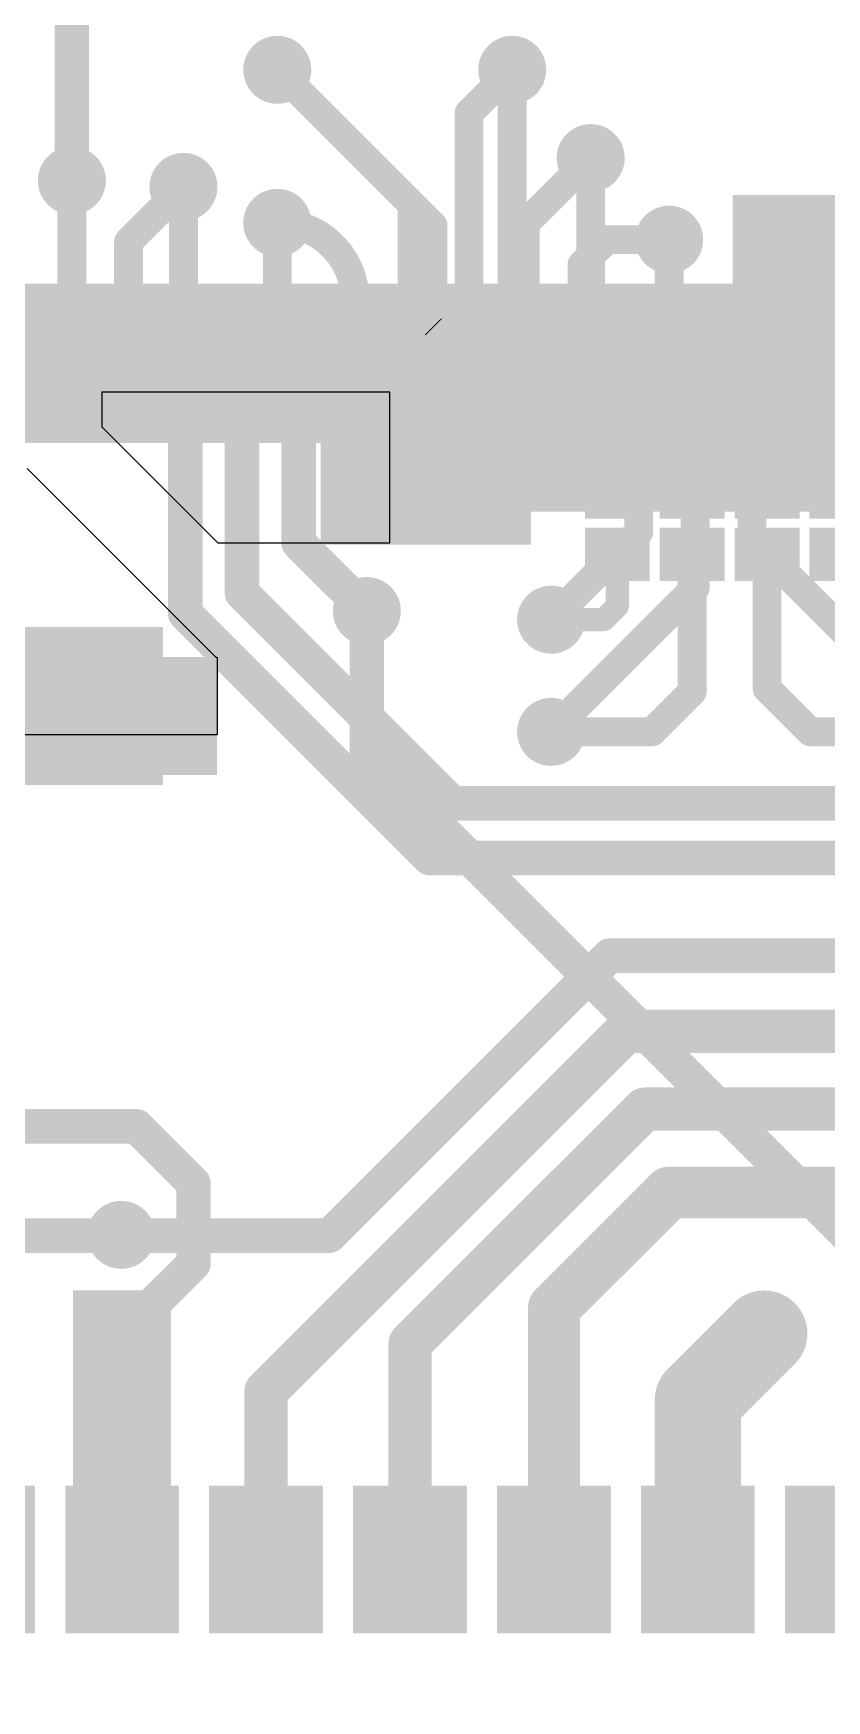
# Model space of a CAD drawing. Header units: millimetres. Extents: x -35.7 to 33.3, y -3.2 to 68.2.
# Drawn here: x -2.69 to 4.31, y 9.49 to 24.2 of the extents above; entities that cross this region are included whole.
import ezdxf

# ---------------------------------------------------------------- set-up
doc = ezdxf.new("R2010")
doc.units = ezdxf.units.MM
for name, color, linetype in [('BottomLayer', 5, 'Continuous'), ('BottomPaste', 16, 'Continuous'), ('BottomSolder', 6, 'Continuous'), ('Mechanical2', 216, 'Continuous'), ('TopLayer', 1, 'Continuous'), ('TopPaste', 8, 'Continuous'), ('TopSolder', 216, 'Continuous'), ('ViaHoleLayer', 16, 'Continuous')]:
    doc.layers.add(name, color=color, linetype=linetype)

# ---------------------------------------------------------------- blocks, each defined once
blk = doc.blocks.new('LQFP_100_23')
at = {"layer": 'TopLayer'}
for points in [[(-2.35000038, -7.14999967), (-2.35000038, -8.34999981), (-2.64999978, -8.34999981), (-2.64999978, -7.14999967)], [(-1.85000138, -7.14999967), (-1.85000138, -8.34999981), (-2.15000078, -8.34999981), (-2.15000078, -7.14999967)], [(-1.34999984, -7.14999967), (-1.34999984, -8.34999981), (-1.64999924, -8.34999981), (-1.64999924, -7.14999967)], [(-0.8500008399999999, -7.14999967), (-0.8500008400000001, -8.34999981), (-1.15000024, -8.34999981), (-1.15000024, -7.14999967)], [(-0.3500018399999998, -7.14999967), (-0.3500018400000001, -8.34999981), (-0.65000124, -8.34999981), (-0.6500012399999998, -7.14999967)], [(0.1499997000000001, -7.14999967), (0.1499996999999999, -8.34999981), (-0.1499997000000001, -8.34999981), (-0.1499996999999999, -7.14999967)], [(0.6499987000000002, -7.14999967), (0.6499986999999998, -8.34999981), (0.3499992999999998, -8.34999981), (0.3499993000000001, -7.14999967)], [(1.15000024, -7.14999967), (1.15000024, -8.34999981), (0.8500008399999999, -8.34999981), (0.8500008400000001, -7.14999967)], [(1.64999924, -7.14999967), (1.64999924, -8.34999981), (1.34999984, -8.34999981), (1.34999984, -7.14999967)], [(2.14999824, -7.14999967), (2.14999824, -8.34999981), (1.84999884, -8.34999981), (1.84999884, -7.14999967)], [(2.64999978, -7.14999967), (2.64999978, -8.34999981), (2.35000038, -8.34999981), (2.35000038, -7.14999967)], [(3.14999878, -7.14999967), (3.14999878, -8.34999981), (2.84999938, -8.34999981), (2.84999938, -7.14999967)], [(3.65000032, -7.14999967), (3.65000032, -8.34999981), (3.35000092, -8.34999981), (3.35000092, -7.14999967)], [(4.14999932, -7.14999967), (4.14999932, -8.34999981), (3.84999992, -8.34999981), (3.84999992, -7.14999967)]]:
    blk.add_hatch(color=1, dxfattribs=at).paths.add_polyline_path(points)
at = {"layer": 'TopPaste'}
for points in [[(-2.35000038, -7.14999967), (-2.35000038, -8.34999981), (-2.64999978, -8.34999981), (-2.64999978, -7.14999967)], [(-1.85000138, -7.14999967), (-1.85000138, -8.34999981), (-2.15000078, -8.34999981), (-2.15000078, -7.14999967)], [(-1.34999984, -7.14999967), (-1.34999984, -8.34999981), (-1.64999924, -8.34999981), (-1.64999924, -7.14999967)], [(-0.8500008399999999, -7.14999967), (-0.8500008400000001, -8.34999981), (-1.15000024, -8.34999981), (-1.15000024, -7.14999967)], [(-0.3500018399999998, -7.14999967), (-0.3500018400000001, -8.34999981), (-0.65000124, -8.34999981), (-0.6500012399999998, -7.14999967)], [(0.1499997000000001, -7.14999967), (0.1499996999999999, -8.34999981), (-0.1499997000000001, -8.34999981), (-0.1499996999999999, -7.14999967)], [(0.6499987000000002, -7.14999967), (0.6499986999999998, -8.34999981), (0.3499992999999998, -8.34999981), (0.3499993000000001, -7.14999967)], [(1.15000024, -7.14999967), (1.15000024, -8.34999981), (0.8500008399999999, -8.34999981), (0.8500008400000001, -7.14999967)], [(1.64999924, -7.14999967), (1.64999924, -8.34999981), (1.34999984, -8.34999981), (1.34999984, -7.14999967)], [(2.14999824, -7.14999967), (2.14999824, -8.34999981), (1.84999884, -8.34999981), (1.84999884, -7.14999967)], [(2.64999978, -7.14999967), (2.64999978, -8.34999981), (2.35000038, -8.34999981), (2.35000038, -7.14999967)], [(3.14999878, -7.14999967), (3.14999878, -8.34999981), (2.84999938, -8.34999981), (2.84999938, -7.14999967)], [(3.65000032, -7.14999967), (3.65000032, -8.34999981), (3.35000092, -8.34999981), (3.35000092, -7.14999967)], [(4.14999932, -7.14999967), (4.14999932, -8.34999981), (3.84999992, -8.34999981), (3.84999992, -7.14999967)]]:
    blk.add_hatch(color=8, dxfattribs=at).paths.add_polyline_path(points)
at = {"layer": 'TopSolder'}
for points in [[(-2.74840192, -7.048399669999999), (-2.74840192, -8.45159981), (-3.25160132, -8.45159981), (-3.25160132, -7.048399669999999)], [(-2.24840038, -7.048399669999999), (-2.24840038, -8.45159981), (-2.75159978, -8.45159981), (-2.75159978, -7.048399669999999)], [(-1.74840138, -7.048399669999999), (-1.74840138, -8.45159981), (-2.25160078, -8.45159981), (-2.25160078, -7.048399669999999)], [(-1.24839984, -7.048399669999999), (-1.24839984, -8.45159981), (-1.75159924, -8.45159981), (-1.75159924, -7.048399669999999)], [(-0.7484008399999998, -7.048399669999999), (-0.7484008400000002, -8.45159981), (-1.25160024, -8.45159981), (-1.25160024, -7.048399669999999)], [(-0.2484018399999999, -7.048399669999999), (-0.2484018400000001, -8.45159981), (-0.7516012400000001, -8.45159981), (-0.7516012399999998, -7.048399669999999)], [(0.2515997000000001, -7.048399669999999), (0.2515996999999999, -8.45159981), (-0.2515997000000001, -8.45159981), (-0.2515996999999999, -7.048399669999999)], [(0.7515987000000001, -7.048399669999999), (0.7515986999999998, -8.45159981), (0.2483992999999999, -8.45159981), (0.2483993000000001, -7.048399669999999)], [(1.25160024, -7.048399669999999), (1.25160024, -8.45159981), (0.7484008399999998, -8.45159981), (0.7484008400000002, -7.048399669999999)], [(1.75159924, -7.048399669999999), (1.75159924, -8.45159981), (1.24839984, -8.45159981), (1.24839984, -7.048399669999999)], [(2.25159824, -7.048399669999999), (2.25159824, -8.45159981), (1.74839884, -8.45159981), (1.74839884, -7.048399669999999)], [(2.75159978, -7.048399669999999), (2.75159978, -8.45159981), (2.24840038, -8.45159981), (2.24840038, -7.048399669999999)], [(3.25159878, -7.048399669999999), (3.25159878, -8.45159981), (2.74839938, -8.45159981), (2.74839938, -7.048399669999999)], [(3.75160032, -7.048399669999999), (3.75160032, -8.45159981), (3.24840092, -8.45159981), (3.24840092, -7.048399669999999)], [(4.25159932, -7.048399669999999), (4.25159932, -8.45159981), (3.74839992, -8.45159981), (3.74839992, -7.048399669999999)]]:
    blk.add_hatch(color=216, dxfattribs=at).paths.add_polyline_path(points)
blk = doc.blocks.new('CAP_CASE_A_B_25')
at = {"layer": 'BottomLayer'}
for points in [[(-1.88499877, 0.5950000799999999), (-0.82499835, 0.5950000799999999), (-0.82499835, -0.5950000799999999), (-1.88499877, -0.5950000799999999)], [(-1.88499877, 0.5950000799999999), (-0.82499835, 0.5950000799999999), (-0.82499835, -0.5950000799999999), (-1.88499877, -0.5950000799999999)], [(0.8250008899999999, 0.5950000799999999), (1.88500131, 0.5950000799999999), (1.88500131, -0.5950000799999999), (0.8250008899999999, -0.5950000799999999)]]:
    blk.add_hatch(color=5, dxfattribs=at).paths.add_polyline_path(points)
at = {"layer": 'BottomPaste'}
for points in [[(-1.88499877, 0.5950000799999999), (-0.82499835, 0.5950000799999999), (-0.82499835, -0.5950000799999999), (-1.88499877, -0.5950000799999999)], [(-1.88499877, 0.5950000799999999), (-0.82499835, 0.5950000799999999), (-0.82499835, -0.5950000799999999), (-1.88499877, -0.5950000799999999)], [(0.8250008899999999, 0.5950000799999999), (1.88500131, 0.5950000799999999), (1.88500131, -0.5950000799999999), (0.8250008899999999, -0.5950000799999999)]]:
    blk.add_hatch(color=16, dxfattribs=at).paths.add_polyline_path(points)
at = {"layer": 'BottomSolder'}
for points in [[(-1.98659877, 0.69660008), (-0.72339835, 0.69660008), (-0.72339835, -0.69660008), (-1.98659877, -0.69660008)], [(-1.98659877, 0.69660008), (-0.72339835, 0.69660008), (-0.72339835, -0.69660008), (-1.98659877, -0.69660008)], [(0.72340089, 0.69660008), (1.98660131, 0.69660008), (1.98660131, -0.69660008), (0.72340089, -0.69660008)]]:
    blk.add_hatch(color=6, dxfattribs=at).paths.add_polyline_path(points)
blk = doc.blocks.new('R___0201_B_31')
at = {"layer": 'BottomLayer'}
for points in [[(-0.40999791, 0.18499963), (-0.13999845, 0.18499963), (-0.13999845, -0.18499963), (-0.40999791, -0.18499963)], [(0.14000099, 0.18499963), (0.41000045, 0.18499963), (0.41000045, -0.18499963), (0.14000099, -0.18499963)]]:
    blk.add_hatch(color=5, dxfattribs=at).paths.add_polyline_path(points)
at = {"layer": 'BottomPaste'}
for points in [[(-0.40999791, 0.18499963), (-0.13999845, 0.18499963), (-0.13999845, -0.18499963), (-0.40999791, -0.18499963)], [(0.14000099, 0.18499963), (0.41000045, 0.18499963), (0.41000045, -0.18499963), (0.14000099, -0.18499963)]]:
    blk.add_hatch(color=16, dxfattribs=at).paths.add_polyline_path(points)
at = {"layer": 'BottomSolder'}
for points in [[(-0.51159791, 0.28659963), (-0.03839845, 0.28659963), (-0.03839845, -0.28659963), (-0.51159791, -0.28659963)], [(0.03840099, 0.28659963), (0.51160045, 0.28659963), (0.51160045, -0.28659963), (0.03840099, -0.28659963)]]:
    blk.add_hatch(color=6, dxfattribs=at).paths.add_polyline_path(points)
blk = doc.blocks.new('R___0201_B_33')
at = {"layer": 'BottomLayer'}
for points in [[(-0.40999791, 0.18499963), (-0.13999845, 0.18499963), (-0.13999845, -0.18499963), (-0.40999791, -0.18499963)], [(0.14000099, 0.18499963), (0.41000045, 0.18499963), (0.41000045, -0.18499963), (0.14000099, -0.18499963)]]:
    blk.add_hatch(color=5, dxfattribs=at).paths.add_polyline_path(points)
at = {"layer": 'BottomPaste'}
for points in [[(-0.40999791, 0.18499963), (-0.13999845, 0.18499963), (-0.13999845, -0.18499963), (-0.40999791, -0.18499963)], [(0.14000099, 0.18499963), (0.41000045, 0.18499963), (0.41000045, -0.18499963), (0.14000099, -0.18499963)]]:
    blk.add_hatch(color=16, dxfattribs=at).paths.add_polyline_path(points)
at = {"layer": 'BottomSolder'}
for points in [[(-0.51159791, 0.28659963), (-0.03839845, 0.28659963), (-0.03839845, -0.28659963), (-0.51159791, -0.28659963)], [(0.03840099, 0.28659963), (0.51160045, 0.28659963), (0.51160045, -0.28659963), (0.03840099, -0.28659963)]]:
    blk.add_hatch(color=6, dxfattribs=at).paths.add_polyline_path(points)
blk = doc.blocks.new('R___0201_B_35')
at = {"layer": 'BottomLayer'}
for points in [[(-0.40999791, 0.18499963), (-0.13999845, 0.18499963), (-0.13999845, -0.18499963), (-0.40999791, -0.18499963)], [(0.14000099, 0.18499963), (0.41000045, 0.18499963), (0.41000045, -0.18499963), (0.14000099, -0.18499963)]]:
    blk.add_hatch(color=5, dxfattribs=at).paths.add_polyline_path(points)
at = {"layer": 'BottomPaste'}
for points in [[(-0.40999791, 0.18499963), (-0.13999845, 0.18499963), (-0.13999845, -0.18499963), (-0.40999791, -0.18499963)], [(0.14000099, 0.18499963), (0.41000045, 0.18499963), (0.41000045, -0.18499963), (0.14000099, -0.18499963)]]:
    blk.add_hatch(color=16, dxfattribs=at).paths.add_polyline_path(points)
at = {"layer": 'BottomSolder'}
for points in [[(-0.51159791, 0.28659963), (-0.03839845, 0.28659963), (-0.03839845, -0.28659963), (-0.51159791, -0.28659963)], [(0.03840099, 0.28659963), (0.51160045, 0.28659963), (0.51160045, -0.28659963), (0.03840099, -0.28659963)]]:
    blk.add_hatch(color=6, dxfattribs=at).paths.add_polyline_path(points)
blk = doc.blocks.new('R___0201_B_36')
at = {"layer": 'BottomLayer'}
for points in [[(-0.40999791, 0.18499963), (-0.13999845, 0.18499963), (-0.13999845, -0.18499963), (-0.40999791, -0.18499963)], [(0.14000099, 0.18499963), (0.41000045, 0.18499963), (0.41000045, -0.18499963), (0.14000099, -0.18499963)]]:
    blk.add_hatch(color=5, dxfattribs=at).paths.add_polyline_path(points)
at = {"layer": 'BottomPaste'}
for points in [[(-0.40999791, 0.18499963), (-0.13999845, 0.18499963), (-0.13999845, -0.18499963), (-0.40999791, -0.18499963)], [(0.14000099, 0.18499963), (0.41000045, 0.18499963), (0.41000045, -0.18499963), (0.14000099, -0.18499963)]]:
    blk.add_hatch(color=16, dxfattribs=at).paths.add_polyline_path(points)
at = {"layer": 'BottomSolder'}
for points in [[(-0.51159791, 0.28659963), (-0.03839845, 0.28659963), (-0.03839845, -0.28659963), (-0.51159791, -0.28659963)], [(0.03840099, 0.28659963), (0.51160045, 0.28659963), (0.51160045, -0.28659963), (0.03840099, -0.28659963)]]:
    blk.add_hatch(color=6, dxfattribs=at).paths.add_polyline_path(points)
blk = doc.blocks.new('R___0201_B_37')
at = {"layer": 'BottomLayer'}
for points in [[(-0.40999791, 0.18499963), (-0.13999845, 0.18499963), (-0.13999845, -0.18499963), (-0.40999791, -0.18499963)], [(0.14000099, 0.18499963), (0.41000045, 0.18499963), (0.41000045, -0.18499963), (0.14000099, -0.18499963)]]:
    blk.add_hatch(color=5, dxfattribs=at).paths.add_polyline_path(points)
at = {"layer": 'BottomPaste'}
for points in [[(-0.40999791, 0.18499963), (-0.13999845, 0.18499963), (-0.13999845, -0.18499963), (-0.40999791, -0.18499963)], [(0.14000099, 0.18499963), (0.41000045, 0.18499963), (0.41000045, -0.18499963), (0.14000099, -0.18499963)]]:
    blk.add_hatch(color=16, dxfattribs=at).paths.add_polyline_path(points)
at = {"layer": 'BottomSolder'}
for points in [[(-0.51159791, 0.28659963), (-0.03839845, 0.28659963), (-0.03839845, -0.28659963), (-0.51159791, -0.28659963)], [(0.03840099, 0.28659963), (0.51160045, 0.28659963), (0.51160045, -0.28659963), (0.03840099, -0.28659963)]]:
    blk.add_hatch(color=6, dxfattribs=at).paths.add_polyline_path(points)
blk = doc.blocks.new('R___0201_B_39')
at = {"layer": 'BottomLayer'}
for points in [[(-0.40999791, 0.18499963), (-0.13999845, 0.18499963), (-0.13999845, -0.18499963), (-0.40999791, -0.18499963)], [(0.14000099, 0.18499963), (0.41000045, 0.18499963), (0.41000045, -0.18499963), (0.14000099, -0.18499963)]]:
    blk.add_hatch(color=5, dxfattribs=at).paths.add_polyline_path(points)
at = {"layer": 'BottomPaste'}
for points in [[(-0.40999791, 0.18499963), (-0.13999845, 0.18499963), (-0.13999845, -0.18499963), (-0.40999791, -0.18499963)], [(0.14000099, 0.18499963), (0.41000045, 0.18499963), (0.41000045, -0.18499963), (0.14000099, -0.18499963)]]:
    blk.add_hatch(color=16, dxfattribs=at).paths.add_polyline_path(points)
at = {"layer": 'BottomSolder'}
for points in [[(-0.51159791, 0.28659963), (-0.03839845, 0.28659963), (-0.03839845, -0.28659963), (-0.51159791, -0.28659963)], [(0.03840099, 0.28659963), (0.51160045, 0.28659963), (0.51160045, -0.28659963), (0.03840099, -0.28659963)]]:
    blk.add_hatch(color=6, dxfattribs=at).paths.add_polyline_path(points)
blk = doc.blocks.new('R___0201_B_40')
at = {"layer": 'BottomLayer'}
for points in [[(-0.40999791, 0.18499963), (-0.13999845, 0.18499963), (-0.13999845, -0.18499963), (-0.40999791, -0.18499963)], [(0.14000099, 0.18499963), (0.41000045, 0.18499963), (0.41000045, -0.18499963), (0.14000099, -0.18499963)]]:
    blk.add_hatch(color=5, dxfattribs=at).paths.add_polyline_path(points)
at = {"layer": 'BottomPaste'}
for points in [[(-0.40999791, 0.18499963), (-0.13999845, 0.18499963), (-0.13999845, -0.18499963), (-0.40999791, -0.18499963)], [(0.14000099, 0.18499963), (0.41000045, 0.18499963), (0.41000045, -0.18499963), (0.14000099, -0.18499963)]]:
    blk.add_hatch(color=16, dxfattribs=at).paths.add_polyline_path(points)
at = {"layer": 'BottomSolder'}
for points in [[(-0.51159791, 0.28659963), (-0.03839845, 0.28659963), (-0.03839845, -0.28659963), (-0.51159791, -0.28659963)], [(0.03840099, 0.28659963), (0.51160045, 0.28659963), (0.51160045, -0.28659963), (0.03840099, -0.28659963)]]:
    blk.add_hatch(color=6, dxfattribs=at).paths.add_polyline_path(points)
blk = doc.blocks.new('R___0201_B_42')
at = {"layer": 'BottomLayer'}
for points in [[(-0.40999791, 0.18499963), (-0.13999845, 0.18499963), (-0.13999845, -0.18499963), (-0.40999791, -0.18499963)], [(0.14000099, 0.18499963), (0.41000045, 0.18499963), (0.41000045, -0.18499963), (0.14000099, -0.18499963)]]:
    blk.add_hatch(color=5, dxfattribs=at).paths.add_polyline_path(points)
at = {"layer": 'BottomPaste'}
for points in [[(-0.40999791, 0.18499963), (-0.13999845, 0.18499963), (-0.13999845, -0.18499963), (-0.40999791, -0.18499963)], [(0.14000099, 0.18499963), (0.41000045, 0.18499963), (0.41000045, -0.18499963), (0.14000099, -0.18499963)]]:
    blk.add_hatch(color=16, dxfattribs=at).paths.add_polyline_path(points)
at = {"layer": 'BottomSolder'}
for points in [[(-0.51159791, 0.28659963), (-0.03839845, 0.28659963), (-0.03839845, -0.28659963), (-0.51159791, -0.28659963)], [(0.03840099, 0.28659963), (0.51160045, 0.28659963), (0.51160045, -0.28659963), (0.03840099, -0.28659963)]]:
    blk.add_hatch(color=6, dxfattribs=at).paths.add_polyline_path(points)
blk = doc.blocks.new('R___0201_B_44')
at = {"layer": 'BottomLayer'}
for points in [[(-0.40999791, 0.18499963), (-0.13999845, 0.18499963), (-0.13999845, -0.18499963), (-0.40999791, -0.18499963)], [(0.14000099, 0.18499963), (0.41000045, 0.18499963), (0.41000045, -0.18499963), (0.14000099, -0.18499963)]]:
    blk.add_hatch(color=5, dxfattribs=at).paths.add_polyline_path(points)
at = {"layer": 'BottomPaste'}
for points in [[(-0.40999791, 0.18499963), (-0.13999845, 0.18499963), (-0.13999845, -0.18499963), (-0.40999791, -0.18499963)], [(0.14000099, 0.18499963), (0.41000045, 0.18499963), (0.41000045, -0.18499963), (0.14000099, -0.18499963)]]:
    blk.add_hatch(color=16, dxfattribs=at).paths.add_polyline_path(points)
at = {"layer": 'BottomSolder'}
for points in [[(-0.51159791, 0.28659963), (-0.03839845, 0.28659963), (-0.03839845, -0.28659963), (-0.51159791, -0.28659963)], [(0.03840099, 0.28659963), (0.51160045, 0.28659963), (0.51160045, -0.28659963), (0.03840099, -0.28659963)]]:
    blk.add_hatch(color=6, dxfattribs=at).paths.add_polyline_path(points)
blk = doc.blocks.new('R___0201_B_60')
at = {"layer": 'BottomLayer'}
for points in [[(-0.40999791, 0.18499963), (-0.13999845, 0.18499963), (-0.13999845, -0.18499963), (-0.40999791, -0.18499963)], [(0.14000099, 0.18499963), (0.41000045, 0.18499963), (0.41000045, -0.18499963), (0.14000099, -0.18499963)]]:
    blk.add_hatch(color=5, dxfattribs=at).paths.add_polyline_path(points)
at = {"layer": 'BottomPaste'}
for points in [[(-0.40999791, 0.18499963), (-0.13999845, 0.18499963), (-0.13999845, -0.18499963), (-0.40999791, -0.18499963)], [(0.14000099, 0.18499963), (0.41000045, 0.18499963), (0.41000045, -0.18499963), (0.14000099, -0.18499963)]]:
    blk.add_hatch(color=16, dxfattribs=at).paths.add_polyline_path(points)
at = {"layer": 'BottomSolder'}
for points in [[(-0.51159791, 0.28659963), (-0.03839845, 0.28659963), (-0.03839845, -0.28659963), (-0.51159791, -0.28659963)], [(0.03840099, 0.28659963), (0.51160045, 0.28659963), (0.51160045, -0.28659963), (0.03840099, -0.28659963)]]:
    blk.add_hatch(color=6, dxfattribs=at).paths.add_polyline_path(points)
blk = doc.blocks.new('M55_6012642R_63')
at = {"layer": 'TopLayer'}
for points in [[(-1.66999793, 3.29999975), (-0.86999699, 3.29999975), (-0.86999699, 2.19999941), (-1.66999793, 2.19999941)], [(-0.39999793, 3.29999975), (0.4000030099999999, 3.29999975), (0.4000030099999999, 2.19999941), (-0.39999793, 2.19999941)], [(0.87000207, 3.29999975), (1.67000301, 3.29999975), (1.67000301, 2.19999941), (0.87000207, 2.19999941)], [(2.14000207, 3.29999975), (2.94000301, 3.29999975), (2.94000301, 2.19999941), (2.14000207, 2.19999941)], [(3.41000207, 3.29999975), (4.21000301, 3.29999975), (4.21000301, 2.19999941), (3.41000207, 2.19999941)], [(4.68000207, 3.29999975), (5.48000301, 3.29999975), (5.48000301, 2.19999941), (4.68000207, 2.19999941)]]:
    blk.add_hatch(color=1, dxfattribs=at).paths.add_polyline_path(points)
at = {"layer": 'TopPaste'}
for points in [[(-1.66999793, 3.29999975), (-0.86999699, 3.29999975), (-0.86999699, 2.19999941), (-1.66999793, 2.19999941)], [(-0.39999793, 3.29999975), (0.4000030099999999, 3.29999975), (0.4000030099999999, 2.19999941), (-0.39999793, 2.19999941)], [(0.87000207, 3.29999975), (1.67000301, 3.29999975), (1.67000301, 2.19999941), (0.87000207, 2.19999941)], [(2.14000207, 3.29999975), (2.94000301, 3.29999975), (2.94000301, 2.19999941), (2.14000207, 2.19999941)], [(3.41000207, 3.29999975), (4.21000301, 3.29999975), (4.21000301, 2.19999941), (3.41000207, 2.19999941)], [(4.68000207, 3.29999975), (5.48000301, 3.29999975), (5.48000301, 2.19999941), (4.68000207, 2.19999941)]]:
    blk.add_hatch(color=8, dxfattribs=at).paths.add_polyline_path(points)
at = {"layer": 'TopSolder'}
for points in [[(-3.04159793, 3.401599749999999), (-2.03839699, 3.401599749999999), (-2.03839699, 2.09839941), (-3.04159793, 2.09839941)], [(-1.77159793, 3.401599749999999), (-0.76839699, 3.401599749999999), (-0.76839699, 2.09839941), (-1.77159793, 2.09839941)], [(-0.50159793, 3.401599749999999), (0.50160301, 3.401599749999999), (0.50160301, 2.09839941), (-0.50159793, 2.09839941)], [(0.7684020699999999, 3.401599749999999), (1.77160301, 3.401599749999999), (1.77160301, 2.09839941), (0.7684020699999999, 2.09839941)], [(2.03840207, 3.401599749999999), (3.04160301, 3.401599749999999), (3.04160301, 2.09839941), (2.03840207, 2.09839941)], [(3.30840207, 3.401599749999999), (4.31160301, 3.401599749999999), (4.31160301, 2.09839941), (3.30840207, 2.09839941)], [(4.57840207, 3.401599749999999), (5.581603009999999, 3.401599749999999), (5.581603009999999, 2.09839941), (4.57840207, 2.09839941)]]:
    blk.add_hatch(color=216, dxfattribs=at).paths.add_polyline_path(points)
blk = doc.blocks.new('C___0603_B_100')
at = {"layer": 'BottomLayer'}
for points in [[(-1.143, -0.4445), (-1.143, 0.4445), (-0.3809999999999999, 0.4445), (-0.3809999999999999, -0.4445)], [(0.3809999999999999, -0.4445), (0.3809999999999999, 0.4445), (1.143, 0.4445), (1.143, -0.4445)]]:
    blk.add_hatch(color=5, dxfattribs=at).paths.add_polyline_path(points)
at = {"layer": 'BottomPaste'}
for points in [[(-1.143, -0.4445), (-1.143, 0.4445), (-0.3809999999999999, 0.4445), (-0.3809999999999999, -0.4445)], [(0.3809999999999999, -0.4445), (0.3809999999999999, 0.4445), (1.143, 0.4445), (1.143, -0.4445)]]:
    blk.add_hatch(color=16, dxfattribs=at).paths.add_polyline_path(points)
at = {"layer": 'BottomSolder'}
for points in [[(-1.20299988, -0.50449988), (-1.20299988, 0.50449988), (-0.3210001199999999, 0.50449988), (-0.3210001199999999, -0.50449988)], [(0.3210001199999999, -0.50449988), (0.3210001199999999, 0.50449988), (1.20299988, 0.50449988), (1.20299988, -0.50449988)]]:
    blk.add_hatch(color=6, dxfattribs=at).paths.add_polyline_path(points)

msp = doc.modelspace()

# ---------------------------------------------------------------- hatches: boundary and pattern name
at = {"layer": 'BottomLayer'}
h = msp.add_hatch(color=5, dxfattribs=at)
edge = h.paths.add_edge_path()
edge.add_arc((-0.5357393399999999, 23.876), 0.2999994, 0, 360)
h = msp.add_hatch(color=5, dxfattribs=at)
edge = h.paths.add_edge_path()
edge.add_arc((1.5367, 23.876), 0.2999994, 0, 360)
h = msp.add_hatch(color=5, dxfattribs=at)
edge = h.paths.add_edge_path()
edge.add_arc((2.22885, 23.0973503), 0.2999994, 0, 360)
h = msp.add_hatch(color=5, dxfattribs=at)
edge = h.paths.add_edge_path()
edge.add_arc((-2.34760008, 22.8988112), 0.2999994, 0, 360)
h = msp.add_hatch(color=5, dxfattribs=at)
edge = h.paths.add_edge_path()
edge.add_arc((-1.3633704, 22.84324362), 0.2999994, 0, 360)
h = msp.add_hatch(color=5, dxfattribs=at)
edge = h.paths.add_edge_path()
edge.add_arc((-0.5357393399999999, 22.5258884), 0.2999994, 0, 360)
h = msp.add_hatch(color=5, dxfattribs=at)
edge = h.paths.add_edge_path()
edge.add_arc((2.921, 22.3774), 0.2999994, 0, 360)
for points in [[(4.8006, 19.9778112), (4.8006, 22.7718112), (3.4798, 22.7718112), (3.4798, 19.9778112)], [(-2.0828, 20.7264), (4.1148, 20.7264), (4.1148, 21.17601048), (-2.0828, 21.17601048)], [(-0.1524, 19.9778112), (3.8862, 19.9778112), (3.8862, 20.8788), (-0.1524, 20.8788)], [(-0.1524, 19.685), (1.7018, 19.685), (1.7018, 20.3454), (-0.1524, 20.3454)], [(-1.0668, 17.653), (-1.0668, 18.6944), (-3.759199999999999, 18.6944), (-3.759199999999999, 17.653)]]:
    msp.add_hatch(color=5, dxfattribs=at).paths.add_polyline_path(points)
h = msp.add_hatch(color=5, dxfattribs=at)
edge = h.paths.add_edge_path()
edge.add_arc((3.8862, 22.3774), 0.2999994, 0, 360)
h = msp.add_hatch(color=5, dxfattribs=at)
edge = h.paths.add_edge_path()
edge.add_arc((0.3556, 20.20854988), 0.2999994, 0, 360)
h = msp.add_hatch(color=5, dxfattribs=at)
edge = h.paths.add_edge_path()
edge.add_arc((1.31295648, 20.20854988), 0.2999994, 0, 360)
h = msp.add_hatch(color=5, dxfattribs=at)
edge = h.paths.add_edge_path()
edge.add_arc((0.254, 19.1008), 0.2999994, 0, 360)
h = msp.add_hatch(color=5, dxfattribs=at)
edge = h.paths.add_edge_path()
edge.add_arc((1.8796, 19.0246), 0.2999994, 0, 360)
h = msp.add_hatch(color=5, dxfattribs=at)
edge = h.paths.add_edge_path()
edge.add_arc((-1.397, 18.1864), 0.2999994, 0, 360)
h = msp.add_hatch(color=5, dxfattribs=at)
edge = h.paths.add_edge_path()
edge.add_arc((1.8796, 18.0344572), 0.2999994, 0, 360)
h = msp.add_hatch(color=5, dxfattribs=at)
edge = h.paths.add_edge_path()
edge.add_arc((-1.91251332, 13.59651332), 0.2999994, 0, 360)
h = msp.add_hatch(color=5, dxfattribs=at)
edge = h.paths.add_edge_path()
edge.add_arc((-1.88599572, 12.73179572), 0.2999994, 0, 360)
h = msp.add_hatch(color=5, dxfattribs=at)
edge = h.paths.add_edge_path()
edge.add_arc((3.759199999999999, 12.7254), 0.2999994, 0, 360)
at = {"layer": 'TopLayer'}
h = msp.add_hatch(color=1, dxfattribs=at)
edge = h.paths.add_edge_path()
edge.add_arc((-0.5357393399999999, 23.876), 0.2999994, 0, 360)
h = msp.add_hatch(color=1, dxfattribs=at)
edge = h.paths.add_edge_path()
edge.add_arc((1.5367, 23.876), 0.2999994, 0, 360)
h = msp.add_hatch(color=1, dxfattribs=at)
edge = h.paths.add_edge_path()
edge.add_arc((2.22885, 23.0973503), 0.2999994, 0, 360)
h = msp.add_hatch(color=1, dxfattribs=at)
edge = h.paths.add_edge_path()
edge.add_arc((-2.34760008, 22.8988112), 0.2999994, 0, 360)
h = msp.add_hatch(color=1, dxfattribs=at)
edge = h.paths.add_edge_path()
edge.add_arc((-1.3633704, 22.84324362), 0.2999994, 0, 360)
h = msp.add_hatch(color=1, dxfattribs=at)
edge = h.paths.add_edge_path()
edge.add_arc((-0.5357393399999999, 22.5258884), 0.2999994, 0, 360)
h = msp.add_hatch(color=1, dxfattribs=at)
edge = h.paths.add_edge_path()
edge.add_arc((2.921, 22.3774), 0.2999994, 0, 360)
h = msp.add_hatch(color=1, dxfattribs=at)
edge = h.paths.add_edge_path()
edge.add_arc((3.8862, 22.3774), 0.2999994, 0, 360)
h = msp.add_hatch(color=1, dxfattribs=at)
edge = h.paths.add_edge_path()
edge.add_arc((0.3556, 20.20854988), 0.2999994, 0, 360)
h = msp.add_hatch(color=1, dxfattribs=at)
edge = h.paths.add_edge_path()
edge.add_arc((1.31295648, 20.20854988), 0.2999994, 0, 360)
h = msp.add_hatch(color=1, dxfattribs=at)
edge = h.paths.add_edge_path()
edge.add_arc((0.254, 19.1008), 0.2999994, 0, 360)
h = msp.add_hatch(color=1, dxfattribs=at)
edge = h.paths.add_edge_path()
edge.add_arc((1.8796, 19.0246), 0.2999994, 0, 360)
h = msp.add_hatch(color=1, dxfattribs=at)
edge = h.paths.add_edge_path()
edge.add_arc((-1.397, 18.1864), 0.2999994, 0, 360)
h = msp.add_hatch(color=1, dxfattribs=at)
edge = h.paths.add_edge_path()
edge.add_arc((1.8796, 18.0344572), 0.2999994, 0, 360)
h = msp.add_hatch(color=1, dxfattribs=at)
edge = h.paths.add_edge_path()
edge.add_arc((-1.91251332, 13.59651332), 0.2999994, 0, 360)
msp.add_hatch(color=1, dxfattribs=at).paths.add_polyline_path([(-1.47320254, 13.1064), (-2.33679746, 13.1064), (-2.33679746, 10.1854), (-1.47320254, 10.1854)])
h = msp.add_hatch(color=1, dxfattribs=at)
edge = h.paths.add_edge_path()
edge.add_arc((-1.88599572, 12.73179572), 0.2999994, 0, 360)
h = msp.add_hatch(color=1, dxfattribs=at)
edge = h.paths.add_edge_path()
edge.add_arc((3.759199999999999, 12.7254), 0.2999994, 0, 360)
at = {"layer": 'ViaHoleLayer'}
h = msp.add_hatch(color=16, dxfattribs=at)
edge = h.paths.add_edge_path()
edge.add_arc((-0.5357393399999999, 23.876), 0.1499997, 0, 360)
h = msp.add_hatch(color=16, dxfattribs=at)
edge = h.paths.add_edge_path()
edge.add_arc((1.5367, 23.876), 0.1499997, 0, 360)
h = msp.add_hatch(color=16, dxfattribs=at)
edge = h.paths.add_edge_path()
edge.add_arc((2.22885, 23.0973503), 0.1499997, 0, 360)
h = msp.add_hatch(color=16, dxfattribs=at)
edge = h.paths.add_edge_path()
edge.add_arc((-2.34760008, 22.8988112), 0.1499997, 0, 360)
h = msp.add_hatch(color=16, dxfattribs=at)
edge = h.paths.add_edge_path()
edge.add_arc((-1.3633704, 22.84324362), 0.1499997, 0, 360)
h = msp.add_hatch(color=16, dxfattribs=at)
edge = h.paths.add_edge_path()
edge.add_arc((-0.5357393399999999, 22.5258884), 0.1499997, 0, 360)
h = msp.add_hatch(color=16, dxfattribs=at)
edge = h.paths.add_edge_path()
edge.add_arc((2.921, 22.3774), 0.1499997, 0, 360)
h = msp.add_hatch(color=16, dxfattribs=at)
edge = h.paths.add_edge_path()
edge.add_arc((3.8862, 22.3774), 0.1499997, 0, 360)
h = msp.add_hatch(color=16, dxfattribs=at)
edge = h.paths.add_edge_path()
edge.add_arc((0.3556, 20.20854988), 0.1499997, 0, 360)
h = msp.add_hatch(color=16, dxfattribs=at)
edge = h.paths.add_edge_path()
edge.add_arc((1.31295648, 20.20854988), 0.1499997, 0, 360)
h = msp.add_hatch(color=16, dxfattribs=at)
edge = h.paths.add_edge_path()
edge.add_arc((0.254, 19.1008), 0.1499997, 0, 360)
h = msp.add_hatch(color=16, dxfattribs=at)
edge = h.paths.add_edge_path()
edge.add_arc((1.8796, 19.0246), 0.1499997, 0, 360)
h = msp.add_hatch(color=16, dxfattribs=at)
edge = h.paths.add_edge_path()
edge.add_arc((-1.397, 18.1864), 0.1499997, 0, 360)
h = msp.add_hatch(color=16, dxfattribs=at)
edge = h.paths.add_edge_path()
edge.add_arc((1.8796, 18.0344572), 0.1499997, 0, 360)
h = msp.add_hatch(color=16, dxfattribs=at)
edge = h.paths.add_edge_path()
edge.add_arc((-1.91251332, 13.59651332), 0.1499997, 0, 360)
h = msp.add_hatch(color=16, dxfattribs=at)
edge = h.paths.add_edge_path()
edge.add_arc((-1.88599572, 12.73179572), 0.1499997, 0, 360)
h = msp.add_hatch(color=16, dxfattribs=at)
edge = h.paths.add_edge_path()
edge.add_arc((3.759199999999999, 12.7254), 0.1499997, 0, 360)

# ---------------------------------------------------------------- linework, layer by layer
at = {"layer": 'BottomLayer'}
for p, q in [((0.4571999999999999, 21.0312), (-2.0828, 21.0312)), ((-2.0828, 21.0312), (-2.0828, 20.7264)), ((0.4571999999999999, 19.70240154), (0.4571999999999999, 21.0312)), ((-2.0828, 20.7264), (-1.05880154, 19.70240154)), ((-2.74320254, 20.35880866), (-1.0787888, 18.6944)), ((-1.05880154, 19.70240154), (0.4571999999999999, 19.70240154)), ((-1.0787888, 18.6944), (-1.0668, 18.6944)), ((-1.0668, 18.6944), (-1.0668, 18.4658)), ((-1.0668, 18.4658), (-1.0668, 18.0086)), ((-1.6764, 18.0086), (-2.8194, 18.0086)), ((-1.0668, 18.0086), (-1.6764, 18.0086))]:
    msp.add_line(p, q, dxfattribs=at)
for points, const_width in [([(-2.34760008, 22.8988112), (-2.34760008, 27.07521128)], 0.3048), ([(-0.5357393399999999, 23.876), (0.8382, 22.50206066)], 0.254), ([(1.5367, 21.5780112), (1.5367, 23.876)], 0.254), ([(2.22885, 21.5780112), (2.22885, 23.0973503)], 0.254), ([(-1.3633704, 21.73480286), (-1.3633704, 22.84324362)], 0.254), ([(-0.5357393399999999, 21.84832816), (-0.5357393399999999, 22.5258884)], 0.254), ([(0.8382, 21.5860122), (0.8382, 22.50206066)], 0.254), ([(2.921, 21.60787144), (2.921, 22.3774)], 0.254), ([(-0.5357393399999999, 21.84832816), (-0.26542238, 21.5780112)], 0.254), ([(-1.52016206, 21.5780112), (-1.3633704, 21.73480286)], 0.254), ([(-1.8288, 21.5780112), (-1.820799, 21.5860122)], 0.254), ([(-1.8288, 21.5780112), (-1.52016206, 21.5780112)], 0.254), ([(-0.26542238, 21.5780112), (0.1524, 21.5780112)], 0.254), ([(0.8382, 21.6114122), (0.84455, 21.6050622)], 0.2032), ([(0.84455, 21.5780112), (0.84455, 21.6050622)], 0.2032), ([(3.1242, 18.3896), (3.1242, 19.60121048)], 0.254), ([(3.7846, 18.41643256), (3.7846, 19.60121048)], 0.254), ([(2.4638, 19.14363202), (2.4638, 19.60121048)], 0.2032), ([(0.254, 17.8308), (0.254, 19.1008)], 0.3048), ([(1.8796, 19.0246), (2.34476798, 19.0246)], 0.2032), ([(2.34476798, 19.0246), (2.4638, 19.14363202)], 0.2032), ([(-2.1851112, 18.4665112), (-1.905, 18.1864)], 0.635), ([(3.7846, 18.41643256), (4.16657536, 18.0344572)], 0.254), ([(2.7690572, 18.0344572), (3.1242, 18.3896)], 0.254), ([(1.8796, 18.0344572), (2.7690572, 18.0344572)], 0.254), ([(4.16657536, 18.0344572), (5.349163799999999, 18.0344572)], 0.254), ([(0.254, 17.8308), (4.953, 13.1318)], 0.3048), ([(-3.7846, 14.5542), (-1.778, 14.5542)], 0.3048), ([(-1.778, 14.5542), (-1.2748006, 14.0510006)], 0.3048), ([(-1.2748006, 13.34299084), (-1.2748006, 14.0510006)], 0.3048), ([(-6.9596, 13.589), (-1.91251332, 13.589)], 0.3048), ([(-1.91251332, 13.589), (-1.91251332, 13.59651332)], 0.3048), ([(-1.88599572, 12.73179572), (-1.2748006, 13.34299084)], 0.3048)]:
    msp.add_lwpolyline(points, dxfattribs=dict(at, const_width=const_width))
for points, const_width in [([(-0.59923934, 23.876, 1), (-0.47223934, 23.876, 1)], 0.127), ([(1.4732, 23.876, 1), (1.6002, 23.876, 1)], 0.127), ([(2.16535, 23.0973503, 1), (2.29235, 23.0973503, 1)], 0.127), ([(-2.42380008, 22.8988112, 1), (-2.27140008, 22.8988112, 1)], 0.1524), ([(-1.4268704, 22.84324362, 1), (-1.2998704, 22.84324362, 1)], 0.127), ([(-0.59923934, 22.5258884, 1), (-0.47223934, 22.5258884, 1)], 0.127), ([(0.7746999999999999, 22.50206066, 1), (0.9016999999999998, 22.50206066, 1)], 0.127), ([(0.7746999999999999, 22.50206066, 1), (0.9016999999999998, 22.50206066, 1)], 0.127), ([(2.8575, 22.3774, 1), (2.9845, 22.3774, 1)], 0.127), ([(-0.59923934, 21.84832816, 1), (-0.47223934, 21.84832816, 1)], 0.127), ([(-0.59923934, 21.84832816, 1), (-0.47223934, 21.84832816, 1)], 0.127), ([(-1.4268704, 21.73480286, 1), (-1.2998704, 21.73480286, 1)], 0.127), ([(-1.4268704, 21.73480286, 1), (-1.2998704, 21.73480286, 1)], 0.127), ([(-1.8923, 21.5780112, 1), (-1.7653, 21.5780112, 1)], 0.127), ([(-1.8923, 21.5780112, 1), (-1.7653, 21.5780112, 1)], 0.127), ([(-1.884299, 21.5860122, 1), (-1.757299, 21.5860122, 1)], 0.127), ([(-1.58366206, 21.5780112, 1), (-1.45666206, 21.5780112, 1)], 0.127), ([(-1.58366206, 21.5780112, 1), (-1.45666206, 21.5780112, 1)], 0.127), ([(-0.32892238, 21.5780112, 1), (-0.20192238, 21.5780112, 1)], 0.127), ([(-0.32892238, 21.5780112, 1), (-0.20192238, 21.5780112, 1)], 0.127), ([(0.08889999999999999, 21.5780112, 1), (0.2159, 21.5780112, 1)], 0.127), ([(0.7746999999999999, 21.5860122, 1), (0.9016999999999998, 21.5860122, 1)], 0.127), ([(0.7874, 21.6114122, 1), (0.889, 21.6114122, 1)], 0.1016), ([(0.79375, 21.6050622, 1), (0.8953499999999999, 21.6050622, 1)], 0.1016), ([(0.79375, 21.6050622, 1), (0.8953499999999999, 21.6050622, 1)], 0.1016), ([(0.79375, 21.5780112, 1), (0.8953499999999999, 21.5780112, 1)], 0.1016), ([(1.4732, 21.5780112, 1), (1.6002, 21.5780112, 1)], 0.127), ([(2.16535, 21.5780112, 1), (2.29235, 21.5780112, 1)], 0.127), ([(2.8575, 21.60787144, 1), (2.9845, 21.60787144, 1)], 0.127), ([(3.0607, 19.60121048, 1), (3.1877, 19.60121048, 1)], 0.127), ([(3.721099999999999, 19.60121048, 1), (3.8481, 19.60121048, 1)], 0.127), ([(2.413, 19.60121048, 1), (2.5146, 19.60121048, 1)], 0.1016), ([(0.1778, 19.1008, 1), (0.3302, 19.1008, 1)], 0.1524), ([(1.8288, 19.0246, 1), (1.9304, 19.0246, 1)], 0.1016), ([(2.29396798, 19.0246, 1), (2.39556798, 19.0246, 1)], 0.1016), ([(2.29396798, 19.0246, 1), (2.39556798, 19.0246, 1)], 0.1016), ([(2.413, 19.14363202, 1), (2.5146, 19.14363202, 1)], 0.1016), ([(2.413, 19.14363202, 1), (2.5146, 19.14363202, 1)], 0.1016), ([(-2.3438612, 18.4665112, 1), (-2.0263612, 18.4665112, 1)], 0.3175), ([(3.721099999999999, 18.41643256, 1), (3.8481, 18.41643256, 1)], 0.127), ([(3.721099999999999, 18.41643256, 1), (3.8481, 18.41643256, 1)], 0.127), ([(-2.06375, 18.1864, 1), (-1.74625, 18.1864, 1)], 0.3175), ([(3.0607, 18.3896, 1), (3.1877, 18.3896, 1)], 0.127), ([(3.0607, 18.3896, 1), (3.1877, 18.3896, 1)], 0.127), ([(1.8161, 18.0344572, 1), (1.9431, 18.0344572, 1)], 0.127), ([(2.7055572, 18.0344572, 1), (2.8325572, 18.0344572, 1)], 0.127), ([(2.7055572, 18.0344572, 1), (2.8325572, 18.0344572, 1)], 0.127), ([(4.10307536, 18.0344572, 1), (4.23007536, 18.0344572, 1)], 0.127), ([(4.10307536, 18.0344572, 1), (4.23007536, 18.0344572, 1)], 0.127), ([(0.1778, 17.8308, 1), (0.3302, 17.8308, 1)], 0.1524), ([(0.1778, 17.8308, 1), (0.3302, 17.8308, 1)], 0.1524), ([(-1.8542, 14.5542, 1), (-1.7018, 14.5542, 1)], 0.1524), ([(-1.8542, 14.5542, 1), (-1.7018, 14.5542, 1)], 0.1524), ([(-1.3510006, 14.0510006, 1), (-1.1986006, 14.0510006, 1)], 0.1524), ([(-1.3510006, 14.0510006, 1), (-1.1986006, 14.0510006, 1)], 0.1524), ([(-1.98871332, 13.59651332, 1), (-1.83631332, 13.59651332, 1)], 0.1524), ([(-1.98871332, 13.589, 1), (-1.83631332, 13.589, 1)], 0.1524), ([(-1.98871332, 13.589, 1), (-1.83631332, 13.589, 1)], 0.1524), ([(-1.3510006, 13.34299084, 1), (-1.1986006, 13.34299084, 1)], 0.1524), ([(-1.3510006, 13.34299084, 1), (-1.1986006, 13.34299084, 1)], 0.1524), ([(-1.96219572, 12.73179572, 1), (-1.80979572, 12.73179572, 1)], 0.1524)]:
    msp.add_lwpolyline(points, format="xyb", close=True, dxfattribs=dict(at, const_width=const_width))
at = {"layer": 'Mechanical2', "const_width": 0.3809999999999999}
msp.add_lwpolyline([(33.1350874, 19.75968108, -5.376896980783756), (33.11748266, 45.28603084)], format="xyb", dxfattribs=at)
at = {"layer": 'TopLayer'}
for points, const_width in [([(-0.5357393399999999, 23.876), (0.652399, 22.68786166)], 0.254), ([(1.15480084, 23.49410084), (1.5367, 23.876)], 0.254), ([(1.15480084, 21.11081122), (1.15480084, 23.49410084)], 0.254), ([(1.65239954, 22.52089984), (2.22885, 23.0973503)], 0.254), ([(-2.34760008, 21.28621092), (-2.34760008, 22.8988112)], 0.254), ([(-1.84760108, 22.3590104), (-1.3633704, 22.84324108)], 0.254), ([(-1.3633704, 22.84324108), (-1.3633704, 22.84324362)], 0.3048), ([(0.652399, 21.28621092), (0.652399, 22.68786166)], 0.254), ([(-0.53574442, 22.52588586), (-0.5357393399999999, 22.5258884)], 0.254), ([(-0.5357393399999999, 22.5258884), (-0.5357368, 22.52588586)], 0.254), ([(1.65239954, 21.10841092), (1.65239954, 22.52089984)], 0.254), ([(-1.84760108, 21.28621092), (-1.84760108, 22.3590104)], 0.254), ([(2.15239854, 22.1582488), (2.37154974, 22.3774)], 0.254), ([(2.37154974, 22.3774), (2.921, 22.3774)], 0.254), ([(2.15239854, 21.7338148), (2.15239854, 22.1582488)], 0.254), ([(0.15239746, 21.83279098), (0.1524, 21.83118316)], 0.254), ([(0.1524, 21.28621092), (0.1524, 21.83118316)], 0.254), ([(-1.34759954, 19.07786634), (-1.34759954, 21.28621092)], 0.3048), ([(-0.84760054, 19.26036534), (-0.84760054, 21.28621092)], 0.3048), ([(-0.34760154, 19.70240154), (-0.34760154, 21.28621092)], 0.3048), ([(0.652399, 21.10841092), (0.652399, 21.28621092)], 0.3048), ([(3.652400619999999, 19.73122038), (3.652400619999999, 21.28621092)], 0.254), ([(4.15239962, 20.30664976), (4.15239962, 21.28621092)], 0.2032), ([(1.15240054, 21.10841092), (1.15480084, 21.11081122)], 0.3048), ([(2.65240008, 19.79740008), (2.65240008, 21.0954112)], 0.254), ([(3.15099954, 19.30585674), (3.15099954, 21.10701138)], 0.254), ([(4.15239962, 20.30664976), (5.349163799999999, 19.10988558)], 0.2032), ([(1.8796, 19.0246), (2.65240008, 19.79740008)], 0.254), ([(-0.34760154, 19.70240154), (0.254, 19.1008)], 0.3048), ([(3.652400619999999, 19.73122038), (5.349163799999999, 18.0344572)], 0.254), ([(1.8796, 18.0344572), (3.15099954, 19.30585674)], 0.254), ([(-0.84760054, 19.26036534), (1.008507, 17.4042578)], 0.3048), ([(-1.34759954, 19.07786634), (0.808609, 16.9216578)], 0.3048), ([(1.008507, 17.4042578), (12.5782578, 17.4042578)], 0.3048), ([(0.808609, 16.9216578), (13.5434578, 16.9216578)], 0.3048), ([(-0.0762, 13.589), (2.3954994, 16.0606994)], 0.3048), ([(2.3954994, 16.0606994), (11.17100128, 16.0606994)], 0.3048), ([(-0.6349974599999999, 12.21740254), (2.54, 15.3924)], 0.3809999999999999), ([(2.54, 15.3924), (12.62709692, 15.3924)], 0.3809999999999999), ([(0.63500254, 12.63814338), (2.70345916, 14.7066)], 0.3809999999999999), ([(2.70345916, 14.7066), (13.4668006, 14.7066)], 0.3809999999999999), ([(1.90500254, 12.954), (2.921002539999999, 13.97)], 0.4571999999999999), ([(2.921002539999999, 13.97), (14.2748, 13.97)], 0.4571999999999999), ([(-1.91251332, 13.59651332), (-1.905, 13.589)], 0.3048), ([(-1.905, 13.589), (-0.0762, 13.589)], 0.3048), ([(1.90500254, 10.7321604), (1.90500254, 12.954)], 0.4571999999999999), ([(3.17500254, 12.14120254), (3.759199999999999, 12.7254)], 0.7619999999999999), ([(0.63500254, 10.7321604), (0.63500254, 12.63814338)], 0.3809999999999999), ([(3.17500254, 10.7321604), (3.17500254, 12.14120254)], 0.7619999999999999), ([(-0.6349974599999999, 10.7321604), (-0.6349974599999999, 12.21740254)], 0.3809999999999999)]:
    msp.add_lwpolyline(points, dxfattribs=dict(at, const_width=const_width))
for points, const_width in [([(-0.59923934, 23.876, 1), (-0.47223934, 23.876, 1)], 0.127), ([(1.4732, 23.876, 1), (1.6002, 23.876, 1)], 0.127), ([(1.09130084, 23.49410084, 1), (1.21830084, 23.49410084, 1)], 0.127), ([(1.09130084, 23.49410084, 1), (1.21830084, 23.49410084, 1)], 0.127), ([(2.16535, 23.0973503, 1), (2.29235, 23.0973503, 1)], 0.127), ([(-2.41110008, 22.8988112, 1), (-2.28410008, 22.8988112, 1)], 0.127), ([(-1.4395704, 22.84324362, 1), (-1.2871704, 22.84324362, 1)], 0.1524), ([(-1.4395704, 22.84324108, 1), (-1.2871704, 22.84324108, 1)], 0.1524), ([(-1.4268704, 22.84324108, 1), (-1.2998704, 22.84324108, 1)], 0.127), ([(0.588899, 22.68786166, 1), (0.715899, 22.68786166, 1)], 0.127), ([(0.588899, 22.68786166, 1), (0.715899, 22.68786166, 1)], 0.127), ([(-0.59924442, 22.52588586, 1), (-0.4722444199999999, 22.52588586, 1)], 0.127), ([(-0.59923934, 22.5258884, 1), (-0.47223934, 22.5258884, 1)], 0.127), ([(-0.59923934, 22.5258884, 1), (-0.47223934, 22.5258884, 1)], 0.127), ([(-0.5992367999999999, 22.5258884, 1), (-0.4722368, 22.5258884, 1)], 0.127), ([(-0.5992367999999999, 22.52588586, 1), (-0.4722368, 22.52588586, 1)], 0.127), ([(1.58889954, 22.52089984, 1), (1.71589954, 22.52089984, 1)], 0.127), ([(1.58889954, 22.52089984, 1), (1.71589954, 22.52089984, 1)], 0.127), ([(-1.91110108, 22.3590104, 1), (-1.78410108, 22.3590104, 1)], 0.127), ([(-1.91110108, 22.3590104, 1), (-1.78410108, 22.3590104, 1)], 0.127), ([(2.30804974, 22.3774, 1), (2.43504974, 22.3774, 1)], 0.127), ([(2.30804974, 22.3774, 1), (2.43504974, 22.3774, 1)], 0.127), ([(2.8575, 22.3774, 1), (2.9845, 22.3774, 1)], 0.127), ([(2.08889854, 22.1582488, 1), (2.21589854, 22.1582488, 1)], 0.127), ([(2.08889854, 22.1582488, 1), (2.21589854, 22.1582488, 1)], 0.127), ([(0.08889745999999998, 21.83279098, 1), (0.21589746, 21.83279098, 1)], 0.127), ([(0.08889745999999998, 21.83279098, 1), (0.21589746, 21.83279098, 1)], 0.127), ([(0.08889999999999999, 21.83118316, 1), (0.2159, 21.83118316, 1)], 0.127), ([(0.08889999999999999, 21.83118316, 1), (0.2159, 21.83118316, 1)], 0.127), ([(2.08889854, 21.7338148, 1), (2.21589854, 21.7338148, 1)], 0.127), ([(-2.41110008, 21.28621092, 1), (-2.28410008, 21.28621092, 1)], 0.127), ([(-1.91110108, 21.28621092, 1), (-1.78410108, 21.28621092, 1)], 0.127), ([(-1.42379954, 21.28621092, 1), (-1.27139954, 21.28621092, 1)], 0.1524), ([(-0.92380054, 21.28621092, 1), (-0.77140054, 21.28621092, 1)], 0.1524), ([(-0.42380154, 21.28621092, 1), (-0.27140154, 21.28621092, 1)], 0.1524), ([(0.08889999999999999, 21.28621092, 1), (0.2159, 21.28621092, 1)], 0.127), ([(0.576199, 21.28621092, 1), (0.7285989999999999, 21.28621092, 1)], 0.1524), ([(0.588899, 21.28621092, 1), (0.715899, 21.28621092, 1)], 0.127), ([(3.58890062, 21.28621092, 1), (3.715900619999999, 21.28621092, 1)], 0.127), ([(4.10159962, 21.28621092, 1), (4.203199619999999, 21.28621092, 1)], 0.1016), ([(0.576199, 21.10841092, 1), (0.7285989999999999, 21.10841092, 1)], 0.1524), ([(1.07620054, 21.10841092, 1), (1.22860054, 21.10841092, 1)], 0.1524), ([(1.07860084, 21.11081122, 1), (1.23100084, 21.11081122, 1)], 0.1524), ([(1.09130084, 21.11081122, 1), (1.21830084, 21.11081122, 1)], 0.127), ([(1.58889954, 21.10841092, 1), (1.71589954, 21.10841092, 1)], 0.127), ([(2.58890008, 21.0954112, 1), (2.71590008, 21.0954112, 1)], 0.127), ([(3.08749954, 21.10701138, 1), (3.21449954, 21.10701138, 1)], 0.127), ([(4.10159962, 20.30664976, 1), (4.203199619999999, 20.30664976, 1)], 0.1016), ([(4.10159962, 20.30664976, 1), (4.203199619999999, 20.30664976, 1)], 0.1016), ([(2.58890008, 19.79740008, 1), (2.71590008, 19.79740008, 1)], 0.127), ([(2.58890008, 19.79740008, 1), (2.71590008, 19.79740008, 1)], 0.127), ([(-0.42380154, 19.70240154, 1), (-0.27140154, 19.70240154, 1)], 0.1524), ([(-0.42380154, 19.70240154, 1), (-0.27140154, 19.70240154, 1)], 0.1524), ([(3.58890062, 19.73122038, 1), (3.715900619999999, 19.73122038, 1)], 0.127), ([(3.58890062, 19.73122038, 1), (3.715900619999999, 19.73122038, 1)], 0.127), ([(3.08749954, 19.30585674, 1), (3.21449954, 19.30585674, 1)], 0.127), ([(3.08749954, 19.30585674, 1), (3.21449954, 19.30585674, 1)], 0.127), ([(-0.92380054, 19.26036534, 1), (-0.77140054, 19.26036534, 1)], 0.1524), ([(-0.92380054, 19.26036534, 1), (-0.77140054, 19.26036534, 1)], 0.1524), ([(-1.42379954, 19.07786634, 1), (-1.27139954, 19.07786634, 1)], 0.1524), ([(-1.42379954, 19.07786634, 1), (-1.27139954, 19.07786634, 1)], 0.1524), ([(0.1778, 19.1008, 1), (0.3302, 19.1008, 1)], 0.1524), ([(1.8161, 19.0246, 1), (1.9431, 19.0246, 1)], 0.127), ([(1.8161, 18.0344572, 1), (1.9431, 18.0344572, 1)], 0.127), ([(0.932307, 17.4042578, 1), (1.084707, 17.4042578, 1)], 0.1524), ([(0.932307, 17.4042578, 1), (1.084707, 17.4042578, 1)], 0.1524), ([(0.732409, 16.9216578, 1), (0.8848089999999998, 16.9216578, 1)], 0.1524), ([(0.732409, 16.9216578, 1), (0.8848089999999998, 16.9216578, 1)], 0.1524), ([(2.3192994, 16.0606994, 1), (2.4716994, 16.0606994, 1)], 0.1524), ([(2.3192994, 16.0606994, 1), (2.4716994, 16.0606994, 1)], 0.1524), ([(2.44475, 15.3924, 1), (2.63525, 15.3924, 1)], 0.1905), ([(2.44475, 15.3924, 1), (2.63525, 15.3924, 1)], 0.1905), ([(2.60820916, 14.7066, 1), (2.79870916, 14.7066, 1)], 0.1905), ([(2.60820916, 14.7066, 1), (2.79870916, 14.7066, 1)], 0.1905), ([(2.80670254, 13.97, 1), (3.03530254, 13.97, 1)], 0.2286), ([(2.80670254, 13.97, 1), (3.03530254, 13.97, 1)], 0.2286), ([(-1.98871332, 13.59651332, 1), (-1.83631332, 13.59651332, 1)], 0.1524), ([(-1.9812, 13.589, 1), (-1.8288, 13.589, 1)], 0.1524), ([(-1.9812, 13.589, 1), (-1.8288, 13.589, 1)], 0.1524), ([(-0.1524, 13.589, 1), (0, 13.589, 1)], 0.1524), ([(-0.1524, 13.589, 1), (0, 13.589, 1)], 0.1524), ([(1.79070254, 12.954, 1), (2.01930254, 12.954, 1)], 0.2286), ([(1.79070254, 12.954, 1), (2.01930254, 12.954, 1)], 0.2286), ([(3.5687, 12.7254, 1), (3.9497, 12.7254, 1)], 0.3809999999999999), ([(0.53975254, 12.63814338, 1), (0.73025254, 12.63814338, 1)], 0.1905), ([(0.53975254, 12.63814338, 1), (0.73025254, 12.63814338, 1)], 0.1905), ([(2.98450254, 12.14120254, 1), (3.36550254, 12.14120254, 1)], 0.3809999999999999), ([(2.98450254, 12.14120254, 1), (3.36550254, 12.14120254, 1)], 0.3809999999999999), ([(-0.73024746, 12.21740254, 1), (-0.53974746, 12.21740254, 1)], 0.1905), ([(-0.73024746, 12.21740254, 1), (-0.53974746, 12.21740254, 1)], 0.1905), ([(2.98450254, 10.7321604, 1), (3.36550254, 10.7321604, 1)], 0.3809999999999999), ([(-0.73024746, 10.7321604, 1), (-0.53974746, 10.7321604, 1)], 0.1905), ([(0.53975254, 10.7321604, 1), (0.73025254, 10.7321604, 1)], 0.1905), ([(1.79070254, 10.7321604, 1), (2.01930254, 10.7321604, 1)], 0.2286)]:
    msp.add_lwpolyline(points, format="xyb", close=True, dxfattribs=dict(at, const_width=const_width))
at = {"layer": 'TopLayer', "const_width": 0.254}
msp.add_lwpolyline([(-0.5357368, 22.5258884, -0.4163134976587164), (0.15239746, 21.83279098)], format="xyb", dxfattribs=at)

# ---------------------------------------------------------------- block references
for name, p in [('LQFP_100_23', (0.1524, 29.03621066)), ('C___0603_B_100', (4.6228, 21.1208112)), ('CAP_CASE_A_B_25', (-3.5306, 18.2626)), ('M55_6012642R_63', (-0.635, 7.982160819999999))]:
    msp.add_blockref(name, p)
for name, p, rotation in [('R___0201_B_60', (-1.8288, 21.30301048), 90), ('R___0201_B_44', (0.1524, 21.30301048), 90), ('R___0201_B_42', (0.84455, 21.30301048), 90), ('R___0201_B_40', (1.5367, 21.30301048), 90), ('R___0201_B_39', (2.22885, 21.30301048), 90), ('R___0201_B_37', (2.921, 21.30301048), 90), ('R___0201_B_36', (2.4638, 19.8762112), 270), ('R___0201_B_35', (3.1242, 19.8762112), 270), ('R___0201_B_33', (3.7846, 19.8762112), 270), ('R___0201_B_31', (4.444999999999999, 19.8762112), 270)]:
    msp.add_blockref(name, p, dxfattribs=dict(rotation=rotation))

doc.saveas('drawing.dxf')
